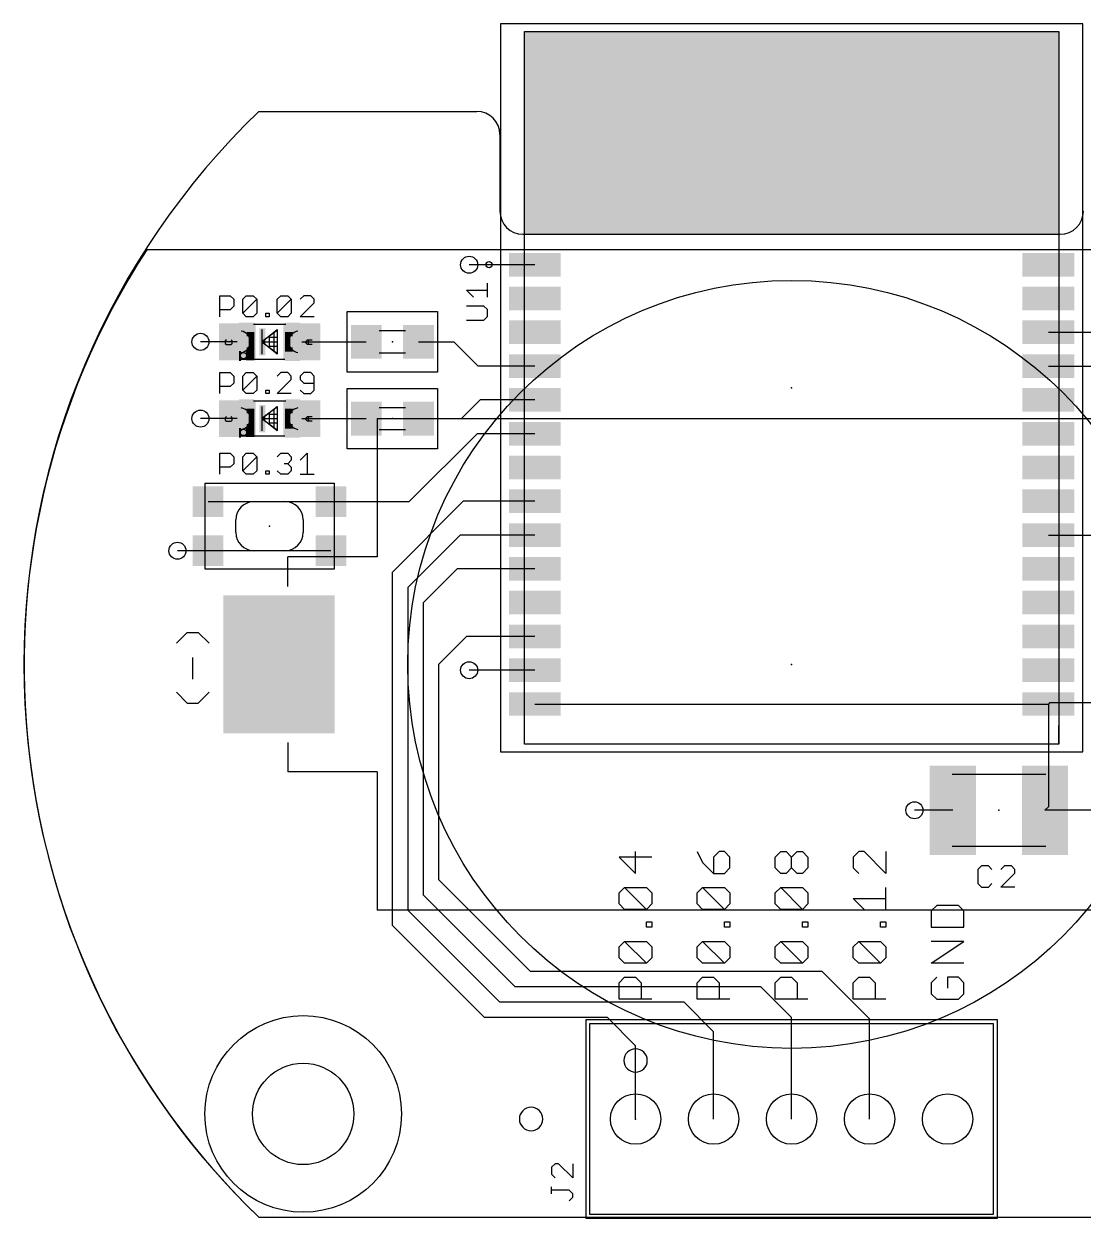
# Model space of a CAD drawing. Extents: x 0 to 69, y 0 to 43.
# Drawn here: x 0 to 34.49, y -0.03 to 38.85 of the extents above; entities that cross this region are included whole.
import ezdxf

# ---------------------------------------------------------------- set-up
doc = ezdxf.new("R2010")
doc.units = 0
for name, color, linetype in [('1', 22, 'CONTINUOUS'), ('121', 2, 'CONTINUOUS'), ('122', 30, 'CONTINUOUS'), ('16', 175, 'CONTINUOUS'), ('17', 82, 'CONTINUOUS'), ('18', 82, 'CONTINUOUS'), ('20', 7, 'CONTINUOUS'), ('21', 253, 'CONTINUOUS'), ('22', 253, 'CONTINUOUS'), ('23', 7, 'CONTINUOUS'), ('24', 7, 'CONTINUOUS'), ('25', 253, 'CONTINUOUS'), ('27', 253, 'CONTINUOUS'), ('39', 22, 'CONTINUOUS'), ('41', 22, 'CONTINUOUS'), ('42', 175, 'CONTINUOUS'), ('43', 82, 'CONTINUOUS'), ('51', 253, 'CONTINUOUS')]:
    doc.layers.add(name, color=color, linetype=linetype)

# ---------------------------------------------------------------- blocks, each defined once
blk = doc.blocks.new('RECT')
blk.add_solid([(-0.5, -0.5), (0.5, -0.5), (-0.5, 0.5), (0.5, 0.5)])
blk = doc.blocks.new('ROUNDP')
blk.add_circle((0, 0), 0.5)
blk = doc.blocks.new('ROUNDV')
blk.add_circle((0, 0), 0.5)

msp = doc.modelspace()

# ---------------------------------------------------------------- linework, layer by layer
at = {"layer": '1'}
for p, q in [((16.64, 31.01), (14.5, 31.01)), ((33.36, 28.81), (43.19, 28.81)), ((6.95, 28.5), (5.75, 28.5)), ((9.05, 28.5), (11.15, 28.5)), ((12.85, 28.5), (14, 28.5)), ((14, 28.5), (14.79, 27.71)), ((16.64, 27.71), (14.79, 27.71)), ((33.36, 27.71), (43.04, 27.71)), ((14.25, 26), (14.86, 26.61)), ((16.64, 26.61), (14.86, 26.61)), ((6.95, 26), (5.75, 26)), ((9.05, 26), (11.15, 26)), ((12.85, 26), (14.25, 26)), ((12.55, 23.3), (14.76, 25.51)), ((16.64, 25.51), (14.76, 25.51)), ((6, 23.3), (10, 23.3)), ((10, 23.3), (12.55, 23.3)), ((14.31, 23.31), (12, 21)), ((16.64, 23.31), (14.31, 23.31)), ((14.21, 22.21), (12.5, 20.5)), ((16.64, 22.21), (14.21, 22.21)), ((33.36, 22.21), (35.54, 22.21)), ((6, 21.7), (5, 21.7)), ((10, 21.7), (6, 21.7)), ((12, 9.5), (12, 21)), ((14.11, 21.11), (13, 20)), ((16.64, 21.11), (14.11, 21.11)), ((12.5, 20.5), (12.5, 10)), ((13, 20), (13, 10.5)), ((14.41, 18.91), (13.5, 18)), ((16.64, 18.91), (14.41, 18.91)), ((13.5, 18), (13.5, 11)), ((16.64, 17.81), (14.5, 17.81)), ((33.4, 16.75), (33.36, 16.71)), ((36, 16.75), (33.4, 16.75)), ((16.64, 16.71), (33.36, 16.71)), ((33.36, 16.71), (33.36, 13.36)), ((30.25, 13.25), (29, 13.25)), ((33.36, 13.36), (33.25, 13.25)), ((37.25, 13.25), (33.25, 13.25)), ((16.5, 8), (13.5, 11)), ((16, 7.5), (13, 10.5)), ((15.5, 7), (12.5, 10)), ((15, 6.5), (12, 9.5)), ((26, 8), (16.5, 8)), ((27.54, 6.46), (26, 8)), ((24, 7.5), (16, 7.5)), ((25, 6.5), (24, 7.5)), ((21.5, 7), (15.5, 7)), ((22.46, 6.04), (21.5, 7)), ((19, 6.5), (15, 6.5)), ((19.92, 5.58), (19, 6.5)), ((25, 3.2), (25, 6.5)), ((27.54, 3.2), (27.54, 6.46)), ((22.46, 3.2), (22.46, 6.04)), ((19.92, 3.2), (19.92, 5.58))]:
    msp.add_line(p, q, dxfattribs=at)
at = {"layer": '121'}
for p, q in [((15.0945, 29.9539), (15.0945, 30.4115)), ((6.3796, 29.3135), (6.3796, 29.9999)), ((6.3796, 29.9999), (6.7228, 29.9999)), ((6.7228, 29.9999), (6.8372, 29.8855)), ((7.128, 29.8855), (7.2424, 29.9999)), ((7.2424, 29.9999), (7.4712, 29.9999)), ((7.4712, 29.9999), (7.5856, 29.8855)), ((8.2506, 29.8855), (8.365, 29.9999)), ((8.365, 29.9999), (8.5938, 29.9999)), ((8.5938, 29.9999), (8.7082, 29.8855)), ((9.1134, 29.9999), (8.999, 29.8855)), ((9.3422, 29.9999), (9.1134, 29.9999)), ((9.4566, 29.8855), (9.3422, 29.9999)), ((14.6369, 29.9539), (14.4081, 30.1827)), ((14.4081, 30.1827), (15.0945, 30.1827)), ((6.8372, 29.6567), (6.7228, 29.5423)), ((6.8372, 29.8855), (6.8372, 29.6567)), ((7.128, 29.4279), (7.128, 29.8855)), ((7.128, 29.4279), (7.5856, 29.8855)), ((7.5856, 29.8855), (7.5856, 29.4279)), ((8.2506, 29.4279), (8.2506, 29.8855)), ((8.2506, 29.4279), (8.7082, 29.8855)), ((8.7082, 29.8855), (8.7082, 29.4279)), ((8.999, 29.3135), (9.4566, 29.7711)), ((9.4566, 29.7711), (9.4566, 29.8855)), ((14.9801, 29.6631), (14.4081, 29.6631)), ((15.0945, 29.5487), (14.9801, 29.6631)), ((15.0945, 29.3199), (15.0945, 29.5487)), ((6.7228, 29.5423), (6.3796, 29.5423)), ((7.2424, 29.3135), (7.128, 29.4279)), ((7.4712, 29.3135), (7.2424, 29.3135)), ((7.5856, 29.4279), (7.4712, 29.3135)), ((7.8764, 29.3135), (7.8764, 29.4279)), ((7.8764, 29.4279), (7.9908, 29.4279)), ((7.9908, 29.3135), (7.8764, 29.3135)), ((7.9908, 29.4279), (7.9908, 29.3135)), ((8.365, 29.3135), (8.2506, 29.4279)), ((8.5938, 29.3135), (8.365, 29.3135)), ((8.7082, 29.4279), (8.5938, 29.3135)), ((9.4566, 29.3135), (8.999, 29.3135)), ((14.4081, 29.2055), (14.9801, 29.2055)), ((14.9801, 29.2055), (15.0945, 29.3199)), ((7.75, 28.5), (8.25, 28.9)), ((7.75, 28.9), (7.75, 28.5)), ((8.25, 28.9), (8.25, 28.65)), ((8.25, 28.1), (7.75, 28.5)), ((7.75, 28.5), (7.75, 28.1)), ((7.75, 28.5), (8.25, 28.5)), ((8, 28.65), (8.25, 28.65)), ((8.25, 28.65), (8.25, 28.5)), ((8.25, 28.5), (8.25, 28.35)), ((8.25, 28.35), (8, 28.35)), ((8.25, 28.35), (8.25, 28.1)), ((6.3796, 26.8135), (6.3796, 27.4999)), ((6.3796, 27.4999), (6.7227, 27.4999)), ((6.7227, 27.4999), (6.8371, 27.3855)), ((6.8371, 27.3855), (6.8371, 27.1567)), ((7.128, 27.3855), (7.2424, 27.4999)), ((7.128, 26.9279), (7.128, 27.3855)), ((7.128, 26.9279), (7.5856, 27.3855)), ((7.2424, 27.4999), (7.4712, 27.4999)), ((7.4712, 27.4999), (7.5856, 27.3855)), ((7.5856, 27.3855), (7.5856, 26.9279)), ((8.365, 27.4999), (8.2506, 27.3855)), ((8.2506, 26.8135), (8.7082, 27.2711)), ((8.5938, 27.4999), (8.365, 27.4999)), ((8.7082, 27.3855), (8.5938, 27.4999)), ((8.7082, 27.2711), (8.7082, 27.3855)), ((9.1134, 27.4999), (8.999, 27.3855)), ((8.999, 27.3855), (8.999, 27.2711)), ((8.999, 27.2711), (9.1134, 27.1567)), ((9.3422, 27.4999), (9.1134, 27.4999)), ((9.4566, 27.3855), (9.3422, 27.4999)), ((9.4566, 26.9279), (9.4566, 27.3855)), ((6.7227, 27.0423), (6.3796, 27.0423)), ((6.8371, 27.1567), (6.7227, 27.0423)), ((7.2424, 26.8135), (7.128, 26.9279)), ((7.5856, 26.9279), (7.4712, 26.8135)), ((7.8764, 26.8135), (7.8764, 26.9279)), ((7.8764, 26.9279), (7.9908, 26.9279)), ((7.9908, 26.9279), (7.9908, 26.8135)), ((8.999, 26.9279), (9.1134, 26.8135)), ((9.1134, 27.1567), (9.4566, 27.1567)), ((9.3422, 26.8135), (9.4566, 26.9279)), ((7.4712, 26.8135), (7.2424, 26.8135)), ((7.9908, 26.8135), (7.8764, 26.8135)), ((8.7082, 26.8135), (8.2506, 26.8135)), ((9.1134, 26.8135), (9.3422, 26.8135)), ((7.75, 26.4), (7.75, 26)), ((7.75, 26), (8.25, 26.4)), ((8, 26.15), (8.25, 26.15)), ((8.25, 26.4), (8.25, 26.15)), ((8.25, 26.15), (8.25, 26)), ((7.75, 26), (7.75, 25.6)), ((8.25, 25.6), (7.75, 26)), ((7.75, 26), (8.25, 26)), ((8.25, 25.85), (8, 25.85)), ((8.25, 26), (8.25, 25.85)), ((8.25, 25.85), (8.25, 25.6)), ((6.3796, 24.1885), (6.3796, 24.8749)), ((6.3796, 24.8749), (6.7227, 24.8749)), ((6.7227, 24.8749), (6.8371, 24.7605)), ((6.8371, 24.5317), (6.7227, 24.4173)), ((6.8371, 24.7605), (6.8371, 24.5317)), ((7.128, 24.7605), (7.2424, 24.8749)), ((7.128, 24.3029), (7.128, 24.7605)), ((7.128, 24.3029), (7.5856, 24.7605)), ((7.2424, 24.8749), (7.4712, 24.8749)), ((7.4712, 24.8749), (7.5856, 24.7605)), ((7.5856, 24.7605), (7.5856, 24.3029)), ((8.2506, 24.7605), (8.365, 24.8749)), ((8.365, 24.8749), (8.5938, 24.8749)), ((8.5938, 24.5317), (8.4794, 24.5317)), ((8.5938, 24.8749), (8.7082, 24.7605)), ((8.7082, 24.6461), (8.5938, 24.5317)), ((8.5938, 24.5317), (8.7082, 24.4173)), ((8.7082, 24.7605), (8.7082, 24.6461)), ((8.999, 24.6461), (9.2278, 24.8749)), ((9.2278, 24.8749), (9.2278, 24.1885)), ((6.7227, 24.4173), (6.3796, 24.4173)), ((7.2424, 24.1885), (7.128, 24.3029)), ((7.4712, 24.1885), (7.2424, 24.1885)), ((7.5856, 24.3029), (7.4712, 24.1885)), ((7.8764, 24.1885), (7.8764, 24.3029)), ((7.8764, 24.3029), (7.9908, 24.3029)), ((7.9908, 24.1885), (7.8764, 24.1885)), ((7.9908, 24.3029), (7.9908, 24.1885)), ((8.365, 24.1885), (8.2506, 24.3029)), ((8.5938, 24.1885), (8.365, 24.1885)), ((8.7082, 24.3029), (8.5938, 24.1885)), ((8.7082, 24.4173), (8.7082, 24.3029)), ((8.999, 24.1885), (9.4566, 24.1885)), ((5.9, 23.9), (10.1, 23.9)), ((7.5, 23.3), (8.5, 23.3)), ((6.9, 22.3), (6.9, 22.7)), ((9.1, 22.7), (9.1, 22.3)), ((8.5, 21.7), (7.5, 21.7)), ((10.1, 21.1), (5.9, 21.1)), ((16.3, 15.4), (16.3, 16.005)), ((33.7, 15.4), (33.7, 16.005)), ((33.7, 15.4), (16.3, 15.4)), ((20.4534, 11.7283), (19.3857, 11.7283)), ((19.3857, 11.7283), (19.9195, 11.1945)), ((19.9195, 11.1945), (19.9195, 11.9063)), ((21.9257, 11.9063), (22.1036, 11.5504)), ((22.6375, 11.9063), (22.4595, 11.7283)), ((22.4595, 11.7283), (22.4595, 11.1945)), ((22.8155, 11.9063), (22.6375, 11.9063)), ((22.9934, 11.7283), (22.8155, 11.9063)), ((22.9934, 11.3724), (22.9934, 11.7283)), ((24.4657, 11.7283), (24.6436, 11.9063)), ((24.4657, 11.3724), (24.4657, 11.7283)), ((24.6436, 11.9063), (24.8216, 11.9063)), ((24.8216, 11.9063), (24.9995, 11.7283)), ((24.9995, 11.7283), (25.1775, 11.9063)), ((24.9995, 11.3724), (24.9995, 11.7283)), ((25.1775, 11.9063), (25.3555, 11.9063)), ((25.3555, 11.9063), (25.5334, 11.7283)), ((25.5334, 11.7283), (25.5334, 11.3724)), ((27.1836, 11.9063), (27.0057, 11.7283)), ((27.0057, 11.7283), (27.0057, 11.3724)), ((27.3616, 11.9063), (27.1836, 11.9063)), ((28.0734, 11.1945), (27.3616, 11.9063)), ((28.0734, 11.9063), (28.0734, 11.1945)), ((22.1036, 11.5504), (22.4595, 11.1945)), ((22.8155, 11.1945), (22.9934, 11.3724)), ((24.6436, 11.1945), (24.4657, 11.3724)), ((24.9995, 11.3724), (24.8216, 11.1945)), ((25.1775, 11.1945), (24.9995, 11.3724)), ((25.5334, 11.3724), (25.3555, 11.1945)), ((27.0057, 11.3724), (27.1836, 11.1945)), ((31.1795, 11.4371), (31.0651, 11.3227)), ((31.0651, 11.3227), (31.0651, 10.8651)), ((31.4083, 11.4371), (31.1795, 11.4371)), ((31.5227, 11.3227), (31.4083, 11.4371)), ((31.9279, 11.4371), (31.8135, 11.3227)), ((32.1567, 11.4371), (31.9279, 11.4371)), ((32.2711, 11.3227), (32.1567, 11.4371)), ((32.2711, 11.2083), (32.2711, 11.3227)), ((22.4595, 11.1945), (22.8155, 11.1945)), ((24.8216, 11.1945), (24.6436, 11.1945)), ((25.3555, 11.1945), (25.1775, 11.1945)), ((31.8135, 10.7507), (32.2711, 11.2083)), ((19.3857, 10.5589), (19.5636, 10.7369)), ((19.3857, 10.203), (19.3857, 10.5589)), ((19.5636, 10.7369), (20.2754, 10.7369)), ((20.2754, 10.0251), (19.5636, 10.7369)), ((20.2754, 10.7369), (20.4534, 10.5589)), ((20.4534, 10.5589), (20.4534, 10.203)), ((21.9257, 10.5589), (22.1036, 10.7369)), ((21.9257, 10.203), (21.9257, 10.5589)), ((22.1036, 10.7369), (22.8155, 10.7369)), ((22.8155, 10.0251), (22.1036, 10.7369)), ((22.8155, 10.7369), (22.9934, 10.5589)), ((22.9934, 10.5589), (22.9934, 10.203)), ((24.4657, 10.5589), (24.6436, 10.7369)), ((24.4657, 10.203), (24.4657, 10.5589)), ((24.6436, 10.7369), (25.3555, 10.7369)), ((25.3555, 10.0251), (24.6436, 10.7369)), ((25.3555, 10.7369), (25.5334, 10.5589)), ((25.5334, 10.5589), (25.5334, 10.203)), ((28.0734, 10.0251), (28.0734, 10.7369)), ((31.0651, 10.8651), (31.1795, 10.7507)), ((31.1795, 10.7507), (31.4083, 10.7507)), ((31.4083, 10.7507), (31.5227, 10.8651)), ((32.2711, 10.7507), (31.8135, 10.7507)), ((19.5636, 10.0251), (19.3857, 10.203)), ((20.4534, 10.203), (20.2754, 10.0251)), ((22.1036, 10.0251), (21.9257, 10.203)), ((22.9934, 10.203), (22.8155, 10.0251)), ((24.6436, 10.0251), (24.4657, 10.203)), ((25.5334, 10.203), (25.3555, 10.0251)), ((27.3616, 10.0251), (27.0057, 10.381)), ((27.0057, 10.381), (28.0734, 10.381)), ((29.7236, 10.1522), (29.5457, 9.9742)), ((30.4355, 10.1522), (29.7236, 10.1522)), ((30.6134, 9.9742), (30.4355, 10.1522)), ((20.2754, 10.0251), (19.5636, 10.0251)), ((22.8155, 10.0251), (22.1036, 10.0251)), ((25.3555, 10.0251), (24.6436, 10.0251)), ((29.5457, 9.9742), (29.5457, 9.4404)), ((30.6134, 9.4404), (30.6134, 9.9742)), ((20.2754, 9.4404), (20.2754, 9.6183)), ((20.2754, 9.6183), (20.4534, 9.6183)), ((20.4534, 9.4404), (20.2754, 9.4404)), ((20.4534, 9.6183), (20.4534, 9.4404)), ((22.8155, 9.4404), (22.8155, 9.6183)), ((22.8155, 9.6183), (22.9934, 9.6183)), ((22.9934, 9.4404), (22.8155, 9.4404)), ((22.9934, 9.6183), (22.9934, 9.4404)), ((25.3555, 9.4404), (25.3555, 9.6183)), ((25.3555, 9.6183), (25.5334, 9.6183)), ((25.5334, 9.4404), (25.3555, 9.4404)), ((25.5334, 9.6183), (25.5334, 9.4404)), ((27.8955, 9.4404), (27.8955, 9.6183)), ((27.8955, 9.6183), (28.0734, 9.6183)), ((28.0734, 9.4404), (27.8955, 9.4404)), ((28.0734, 9.6183), (28.0734, 9.4404)), ((29.5457, 9.4404), (30.6134, 9.4404)), ((19.3857, 8.8049), (19.5636, 8.9828)), ((19.5636, 8.9828), (20.2754, 8.9828)), ((20.2754, 8.271), (19.5636, 8.9828)), ((20.2754, 8.9828), (20.4534, 8.8049)), ((21.9257, 8.8049), (22.1036, 8.9828)), ((22.1036, 8.9828), (22.8155, 8.9828)), ((22.8155, 8.271), (22.1036, 8.9828)), ((22.8155, 8.9828), (22.9934, 8.8049)), ((24.4657, 8.8049), (24.6436, 8.9828)), ((24.6436, 8.9828), (25.3555, 8.9828)), ((25.3555, 8.271), (24.6436, 8.9828)), ((25.3555, 8.9828), (25.5334, 8.8049)), ((27.0057, 8.8049), (27.1836, 8.9828)), ((27.1836, 8.9828), (27.8955, 8.9828)), ((27.8955, 8.271), (27.1836, 8.9828)), ((27.8955, 8.9828), (28.0734, 8.8049)), ((29.5457, 8.271), (30.6134, 8.9828)), ((30.6134, 8.9828), (29.5457, 8.9828)), ((19.3857, 8.4489), (19.3857, 8.8049)), ((20.4534, 8.8049), (20.4534, 8.4489)), ((21.9257, 8.4489), (21.9257, 8.8049)), ((22.9934, 8.8049), (22.9934, 8.4489)), ((24.4657, 8.4489), (24.4657, 8.8049)), ((25.5334, 8.8049), (25.5334, 8.4489)), ((27.0057, 8.4489), (27.0057, 8.8049)), ((28.0734, 8.8049), (28.0734, 8.4489)), ((19.5636, 8.271), (19.3857, 8.4489)), ((20.2754, 8.271), (19.5636, 8.271)), ((20.4534, 8.4489), (20.2754, 8.271)), ((22.1036, 8.271), (21.9257, 8.4489)), ((22.8155, 8.271), (22.1036, 8.271)), ((22.9934, 8.4489), (22.8155, 8.271)), ((24.6436, 8.271), (24.4657, 8.4489)), ((25.3555, 8.271), (24.6436, 8.271)), ((25.5334, 8.4489), (25.3555, 8.271)), ((27.1836, 8.271), (27.0057, 8.4489)), ((27.8955, 8.271), (27.1836, 8.271)), ((28.0734, 8.4489), (27.8955, 8.271)), ((30.6134, 8.271), (29.5457, 8.271)), ((19.3857, 7.6355), (19.5636, 7.8134)), ((19.5636, 7.8134), (19.9195, 7.8134)), ((19.9195, 7.8134), (20.0975, 7.6355)), ((21.9257, 7.6355), (22.1036, 7.8134)), ((22.1036, 7.8134), (22.4595, 7.8134)), ((22.4595, 7.8134), (22.6375, 7.6355)), ((24.4657, 7.6355), (24.6436, 7.8134)), ((24.6436, 7.8134), (24.9995, 7.8134)), ((24.9995, 7.8134), (25.1775, 7.6355)), ((27.0057, 7.6355), (27.1836, 7.8134)), ((27.1836, 7.8134), (27.5395, 7.8134)), ((27.5395, 7.8134), (27.7175, 7.6355)), ((29.7236, 7.8134), (29.5457, 7.6355)), ((30.4355, 7.8134), (30.0795, 7.8134)), ((30.0795, 7.8134), (30.0795, 7.4575)), ((30.6134, 7.6355), (30.4355, 7.8134)), ((19.3857, 7.1016), (19.3857, 7.6355)), ((20.0975, 7.6355), (20.0975, 7.1016)), ((21.9257, 7.1016), (21.9257, 7.6355)), ((22.6375, 7.6355), (22.6375, 7.1016)), ((24.4657, 7.1016), (24.4657, 7.6355)), ((25.1775, 7.6355), (25.1775, 7.1016)), ((27.0057, 7.1016), (27.0057, 7.6355)), ((27.7175, 7.6355), (27.7175, 7.1016)), ((29.5457, 7.6355), (29.5457, 7.2795)), ((30.6134, 7.2795), (30.6134, 7.6355)), ((20.4534, 7.1016), (19.3857, 7.1016)), ((22.9934, 7.1016), (21.9257, 7.1016)), ((25.5334, 7.1016), (24.4657, 7.1016)), ((28.0734, 7.1016), (27.0057, 7.1016)), ((29.5457, 7.2795), (29.7236, 7.1016)), ((29.7236, 7.1016), (30.4355, 7.1016)), ((30.4355, 7.1016), (30.6134, 7.2795)), ((31.7056, 6.4258), (18.2944, 6.4258)), ((18.2944, 6.4258), (18.2944, -0.0258)), ((31.7056, -0.0258), (31.7056, 6.4258)), ((17.2995, 1.7429), (17.1851, 1.6285)), ((17.1851, 1.6285), (17.1851, 1.3997)), ((17.4139, 1.7429), (17.2995, 1.7429)), ((17.8715, 1.2853), (17.4139, 1.7429)), ((17.8715, 1.7429), (17.8715, 1.2853)), ((17.1851, 1.3997), (17.2995, 1.2853)), ((17.1851, 0.7657), (17.1851, 0.9945)), ((17.7571, 0.8801), (17.1851, 0.8801)), ((17.8715, 0.7657), (17.7571, 0.8801)), ((17.7571, 0.5369), (17.8715, 0.6513)), ((17.8715, 0.6513), (17.8715, 0.7657)), ((18.2944, -0.0258), (31.7056, -0.0258))]:
    msp.add_line(p, q, dxfattribs=at)
msp.add_circle((15.146, 31.01), 0.1, dxfattribs=at)
for centre, start, end in [((7.5, 22.7), 90, 179.9997), ((8.5, 22.7), 360, 89.9997), ((7.5, 22.3), 180, 270), ((8.5, 22.3), 270, 0)]:
    msp.add_arc(centre, 0.6, start, end, dxfattribs=at)
at = {"layer": '122'}
for p, q in [((11.5, 26), (38.5, 26)), ((11.5, 26), (11.5, 21.5)), ((8.6, 20.54), (8.6, 21.5)), ((11.5, 21.5), (8.6, 21.5)), ((4.9666, 18.6863), (5.3225, 19.0422)), ((5.3225, 19.0422), (5.6784, 19.0422)), ((5.6784, 19.0422), (6.0343, 18.6863)), ((5.5005, 17.5169), (5.5005, 18.2287)), ((4.9666, 17.0932), (5.3225, 16.7373)), ((5.3225, 16.7373), (5.6784, 16.7373)), ((5.6784, 16.7373), (6.0343, 17.0932)), ((8.6, 15.46), (8.6, 14.5)), ((11.5, 14.5), (8.6, 14.5)), ((11.5, 14.5), (11.5, 10)), ((38.5, 10), (11.5, 10))]:
    msp.add_line(p, q, dxfattribs=at)
msp.add_circle((25, 18), 12.5, dxfattribs=at)
at = {"layer": '16'}
for p, q in [((46, 31.5), (4, 31.5)), ((7.6507, 0), (42.3494, 0))]:
    msp.add_line(p, q, dxfattribs=at)
msp.add_arc((24.9316, 17.9643), 24.9268, 147.1107, 226.1107, dxfattribs=at)
at = {"layer": '20'}
for p, q in [((7.6507, 36), (14.75, 36)), ((15.5, 35.25), (15.5, 32.75)), ((16.25, 32), (33.75, 32)), ((7.6507, 0), (42.3494, 0))]:
    msp.add_line(p, q, dxfattribs=at)
msp.add_circle((9.095, 3.365), 1.65, dxfattribs=at)
for centre, radius, start, end in [((25, 18), 25, 133.9455, 226.0545), ((14.75, 35.25), 0.75, 0, 90), ((16.25, 32.75), 0.75, 180, 270), ((33.75, 32.75), 0.75, 270, 0)]:
    msp.add_arc(centre, radius, start, end, dxfattribs=at)
at = {"layer": '21'}
for p, q in [((16.3, 31.715), (16.3, 38.6)), ((16.3, 38.6), (33.7, 38.6)), ((33.7, 38.6), (33.7, 31.715)), ((8.254, 28.881), (7.746, 28.5)), ((8.1524, 28.1952), (8.1524, 28.8048)), ((8.254, 28.119), (8.254, 28.881)), ((7.746, 28.5), (8.254, 28.119)), ((7.8476, 28.4238), (7.8476, 28.5762)), ((8, 28.3095), (8, 28.6905)), ((8.254, 26.381), (7.746, 26)), ((7.8476, 25.9238), (7.8476, 26.0762)), ((8, 25.8095), (8, 26.1905)), ((8.1524, 25.6952), (8.1524, 26.3048)), ((8.254, 25.619), (8.254, 26.381)), ((7.746, 26), (8.254, 25.619)), ((5.9, 23.9), (10.1, 23.9)), ((5.9, 21.1), (5.9, 23.9)), ((10.1, 23.9), (10.1, 21.1)), ((7.5, 23.3), (8.5, 23.3)), ((6.9, 22.3), (6.9, 22.7)), ((9.1, 22.7), (9.1, 22.3)), ((8.5, 21.7), (7.5, 21.7)), ((10.1, 21.1), (5.9, 21.1)), ((16.3, 15.4), (16.3, 16.005)), ((33.7, 15.4), (33.7, 16.005)), ((33.7, 15.4), (16.3, 15.4)), ((31.7056, 6.4258), (18.2944, 6.4258)), ((18.2944, 6.4258), (18.2944, -0.0258)), ((31.7056, -0.0258), (31.7056, 6.4258)), ((18.2944, -0.0258), (31.7056, -0.0258))]:
    msp.add_line(p, q, dxfattribs=at)
msp.add_circle((15.146, 31.01), 0.1, dxfattribs=at)
for centre, radius, start, end in [((7.5, 22.7), 0.6, 90, 180), ((8.5, 22.7), 0.6, 0, 90), ((7.5, 22.3), 0.6, 180, 270), ((8.5, 22.3), 0.6, 270, 0), ((16.5164, 3.2), 0.381, 0, 180), ((16.5164, 3.2), 0.381, 180, 0)]:
    msp.add_arc(centre, radius, start, end, dxfattribs=at)
at = {"layer": '22'}
for p, q in [((11.5, 26), (38.5, 26)), ((11.5, 26), (11.5, 21.5)), ((8.6, 20.54), (8.6, 21.5)), ((11.5, 21.5), (8.6, 21.5)), ((8.6, 15.46), (8.6, 14.5)), ((11.5, 14.5), (8.6, 14.5)), ((11.5, 14.5), (11.5, 10)), ((38.5, 10), (11.5, 10))]:
    msp.add_line(p, q, dxfattribs=at)
msp.add_circle((25, 18), 12.5, dxfattribs=at)
for start, end in [(0, 180), (180, 0)]:
    msp.add_arc((16.5164, 3.2), 0.381, start, end, dxfattribs=at)
at = {"layer": '23'}
for p in [(8, 28.5), (12, 28.5), (25, 27), (8, 26), (12, 26), (8, 22.5), (31.75, 13.25), (19.92, 3.2)]:
    msp.add_point(p, dxfattribs=at)
at = {"layer": '24'}
msp.add_point((25, 18), dxfattribs=at)
at = {"layer": '25'}
for p, q in [((15.0945, 29.9539), (15.0945, 30.4115)), ((6.3796, 29.3135), (6.3796, 29.9999)), ((6.3796, 29.9999), (6.7228, 29.9999)), ((6.7228, 29.9999), (6.8372, 29.8855)), ((7.128, 29.8855), (7.2424, 29.9999)), ((7.2424, 29.9999), (7.4712, 29.9999)), ((7.4712, 29.9999), (7.5856, 29.8855)), ((8.2506, 29.8855), (8.365, 29.9999)), ((8.365, 29.9999), (8.5938, 29.9999)), ((8.5938, 29.9999), (8.7082, 29.8855)), ((9.1134, 29.9999), (8.999, 29.8855)), ((9.3422, 29.9999), (9.1134, 29.9999)), ((9.4566, 29.8855), (9.3422, 29.9999)), ((14.6369, 29.9539), (14.4081, 30.1827)), ((14.4081, 30.1827), (15.0945, 30.1827)), ((6.8372, 29.6567), (6.7228, 29.5423)), ((6.8372, 29.8855), (6.8372, 29.6567)), ((7.128, 29.4279), (7.128, 29.8855)), ((7.128, 29.4279), (7.5856, 29.8855)), ((7.5856, 29.8855), (7.5856, 29.4279)), ((8.2506, 29.4279), (8.2506, 29.8855)), ((8.2506, 29.4279), (8.7082, 29.8855)), ((8.7082, 29.8855), (8.7082, 29.4279)), ((8.999, 29.3135), (9.4566, 29.7711)), ((9.4566, 29.7711), (9.4566, 29.8855)), ((14.9801, 29.6631), (14.4081, 29.6631)), ((15.0945, 29.5487), (14.9801, 29.6631)), ((15.0945, 29.3199), (15.0945, 29.5487)), ((6.7228, 29.5423), (6.3796, 29.5423)), ((7.2424, 29.3135), (7.128, 29.4279)), ((7.4712, 29.3135), (7.2424, 29.3135)), ((7.5856, 29.4279), (7.4712, 29.3135)), ((7.8764, 29.3135), (7.8764, 29.4279)), ((7.8764, 29.4279), (7.9908, 29.4279)), ((7.9908, 29.3135), (7.8764, 29.3135)), ((7.9908, 29.4279), (7.9908, 29.3135)), ((8.365, 29.3135), (8.2506, 29.4279)), ((8.5938, 29.3135), (8.365, 29.3135)), ((8.7082, 29.4279), (8.5938, 29.3135)), ((9.4566, 29.3135), (8.999, 29.3135)), ((14.4081, 29.2055), (14.9801, 29.2055)), ((14.9801, 29.2055), (15.0945, 29.3199)), ((6.3796, 26.8135), (6.3796, 27.4999)), ((6.3796, 27.4999), (6.7228, 27.4999)), ((6.7228, 27.4999), (6.8372, 27.3855)), ((6.8372, 27.3855), (6.8372, 27.1567)), ((7.128, 27.3855), (7.2424, 27.4999)), ((7.128, 26.9279), (7.128, 27.3855)), ((7.128, 26.9279), (7.5856, 27.3855)), ((7.2424, 27.4999), (7.4712, 27.4999)), ((7.4712, 27.4999), (7.5856, 27.3855)), ((7.5856, 27.3855), (7.5856, 26.9279)), ((8.365, 27.4999), (8.2506, 27.3855)), ((8.2506, 26.8135), (8.7082, 27.2711)), ((8.5938, 27.4999), (8.365, 27.4999)), ((8.7082, 27.3855), (8.5938, 27.4999)), ((8.7082, 27.2711), (8.7082, 27.3855)), ((9.1134, 27.4999), (8.999, 27.3855)), ((8.999, 27.3855), (8.999, 27.2711)), ((8.999, 27.2711), (9.1134, 27.1567)), ((9.3422, 27.4999), (9.1134, 27.4999)), ((9.4566, 27.3855), (9.3422, 27.4999)), ((9.4566, 26.9279), (9.4566, 27.3855)), ((6.7228, 27.0423), (6.3796, 27.0423)), ((6.8372, 27.1567), (6.7228, 27.0423)), ((7.2424, 26.8135), (7.128, 26.9279)), ((7.5856, 26.9279), (7.4712, 26.8135)), ((7.8764, 26.8135), (7.8764, 26.9279)), ((7.8764, 26.9279), (7.9908, 26.9279)), ((7.9908, 26.9279), (7.9908, 26.8135)), ((8.999, 26.9279), (9.1134, 26.8135)), ((9.1134, 27.1567), (9.4566, 27.1567)), ((9.3422, 26.8135), (9.4566, 26.9279)), ((7.4712, 26.8135), (7.2424, 26.8135)), ((7.9908, 26.8135), (7.8764, 26.8135)), ((8.7082, 26.8135), (8.2506, 26.8135)), ((9.1134, 26.8135), (9.3422, 26.8135)), ((20.4534, 11.7283), (19.3857, 11.7283)), ((19.3857, 11.7283), (19.9195, 11.1945)), ((19.9195, 11.1945), (19.9195, 11.9063)), ((21.9257, 11.9063), (22.1036, 11.5504)), ((22.6375, 11.9063), (22.4595, 11.7283)), ((22.4595, 11.7283), (22.4595, 11.1945)), ((22.8155, 11.9063), (22.6375, 11.9063)), ((22.9934, 11.7283), (22.8155, 11.9063)), ((22.9934, 11.3724), (22.9934, 11.7283)), ((24.4657, 11.7283), (24.6436, 11.9063)), ((24.4657, 11.3724), (24.4657, 11.7283)), ((24.6436, 11.9063), (24.8216, 11.9063)), ((24.8216, 11.9063), (24.9995, 11.7283)), ((24.9995, 11.7283), (25.1775, 11.9063)), ((24.9995, 11.3724), (24.9995, 11.7283)), ((25.1775, 11.9063), (25.3555, 11.9063)), ((25.3555, 11.9063), (25.5334, 11.7283)), ((25.5334, 11.7283), (25.5334, 11.3724)), ((27.1836, 11.9063), (27.0057, 11.7283)), ((27.0057, 11.7283), (27.0057, 11.3724)), ((27.3616, 11.9063), (27.1836, 11.9063)), ((28.0734, 11.1945), (27.3616, 11.9063)), ((28.0734, 11.9063), (28.0734, 11.1945)), ((22.1036, 11.5504), (22.4595, 11.1945)), ((22.8155, 11.1945), (22.9934, 11.3724)), ((24.6436, 11.1945), (24.4657, 11.3724)), ((24.9995, 11.3724), (24.8216, 11.1945)), ((25.1775, 11.1945), (24.9995, 11.3724)), ((25.5334, 11.3724), (25.3555, 11.1945)), ((27.0057, 11.3724), (27.1836, 11.1945)), ((31.1795, 11.4371), (31.0651, 11.3227)), ((31.0651, 11.3227), (31.0651, 10.8651)), ((31.4083, 11.4371), (31.1795, 11.4371)), ((31.5227, 11.3227), (31.4083, 11.4371)), ((31.9279, 11.4371), (31.8135, 11.3227)), ((32.1567, 11.4371), (31.9279, 11.4371)), ((32.2711, 11.3227), (32.1567, 11.4371)), ((32.2711, 11.2083), (32.2711, 11.3227)), ((22.4595, 11.1945), (22.8155, 11.1945)), ((24.8216, 11.1945), (24.6436, 11.1945)), ((25.3555, 11.1945), (25.1775, 11.1945)), ((31.8135, 10.7507), (32.2711, 11.2083)), ((19.3857, 10.5589), (19.5636, 10.7369)), ((19.3857, 10.203), (19.3857, 10.5589)), ((19.5636, 10.7369), (20.2754, 10.7369)), ((20.2754, 10.0251), (19.5636, 10.7369)), ((20.2754, 10.7369), (20.4534, 10.5589)), ((20.4534, 10.5589), (20.4534, 10.203)), ((21.9257, 10.5589), (22.1036, 10.7369)), ((21.9257, 10.203), (21.9257, 10.5589)), ((22.1036, 10.7369), (22.8155, 10.7369)), ((22.8155, 10.0251), (22.1036, 10.7369)), ((22.8155, 10.7369), (22.9934, 10.5589)), ((22.9934, 10.5589), (22.9934, 10.203)), ((24.4657, 10.5589), (24.6436, 10.7369)), ((24.4657, 10.203), (24.4657, 10.5589)), ((24.6436, 10.7369), (25.3555, 10.7369)), ((25.3555, 10.0251), (24.6436, 10.7369)), ((25.3555, 10.7369), (25.5334, 10.5589)), ((25.5334, 10.5589), (25.5334, 10.203)), ((28.0734, 10.0251), (28.0734, 10.7369)), ((31.0651, 10.8651), (31.1795, 10.7507)), ((31.1795, 10.7507), (31.4083, 10.7507)), ((31.4083, 10.7507), (31.5227, 10.8651)), ((32.2711, 10.7507), (31.8135, 10.7507)), ((19.5636, 10.0251), (19.3857, 10.203)), ((20.4534, 10.203), (20.2754, 10.0251)), ((22.1036, 10.0251), (21.9257, 10.203)), ((22.9934, 10.203), (22.8155, 10.0251)), ((24.6436, 10.0251), (24.4657, 10.203)), ((25.5334, 10.203), (25.3555, 10.0251)), ((27.3616, 10.0251), (27.0057, 10.381)), ((27.0057, 10.381), (28.0734, 10.381)), ((29.7236, 10.1522), (29.5457, 9.9742)), ((30.4355, 10.1522), (29.7236, 10.1522)), ((30.6134, 9.9742), (30.4355, 10.1522)), ((20.2754, 10.0251), (19.5636, 10.0251)), ((22.8155, 10.0251), (22.1036, 10.0251)), ((25.3555, 10.0251), (24.6436, 10.0251)), ((29.5457, 9.9742), (29.5457, 9.4404)), ((30.6134, 9.4404), (30.6134, 9.9742)), ((20.2754, 9.4404), (20.2754, 9.6183)), ((20.2754, 9.6183), (20.4534, 9.6183)), ((20.4534, 9.4404), (20.2754, 9.4404)), ((20.4534, 9.6183), (20.4534, 9.4404)), ((22.8155, 9.4404), (22.8155, 9.6183)), ((22.8155, 9.6183), (22.9934, 9.6183)), ((22.9934, 9.4404), (22.8155, 9.4404)), ((22.9934, 9.6183), (22.9934, 9.4404)), ((25.3555, 9.4404), (25.3555, 9.6183)), ((25.3555, 9.6183), (25.5334, 9.6183)), ((25.5334, 9.4404), (25.3555, 9.4404)), ((25.5334, 9.6183), (25.5334, 9.4404)), ((27.8955, 9.4404), (27.8955, 9.6183)), ((27.8955, 9.6183), (28.0734, 9.6183)), ((28.0734, 9.4404), (27.8955, 9.4404)), ((28.0734, 9.6183), (28.0734, 9.4404)), ((29.5457, 9.4404), (30.6134, 9.4404)), ((19.3857, 8.8049), (19.5636, 8.9828)), ((19.5636, 8.9828), (20.2754, 8.9828)), ((20.2754, 8.271), (19.5636, 8.9828)), ((20.2754, 8.9828), (20.4534, 8.8049)), ((21.9257, 8.8049), (22.1036, 8.9828)), ((22.1036, 8.9828), (22.8155, 8.9828)), ((22.8155, 8.271), (22.1036, 8.9828)), ((22.8155, 8.9828), (22.9934, 8.8049)), ((24.4657, 8.8049), (24.6436, 8.9828)), ((24.6436, 8.9828), (25.3555, 8.9828)), ((25.3555, 8.271), (24.6436, 8.9828)), ((25.3555, 8.9828), (25.5334, 8.8049)), ((27.0057, 8.8049), (27.1836, 8.9828)), ((27.1836, 8.9828), (27.8955, 8.9828)), ((27.8955, 8.271), (27.1836, 8.9828)), ((27.8955, 8.9828), (28.0734, 8.8049)), ((29.5457, 8.271), (30.6134, 8.9828)), ((30.6134, 8.9828), (29.5457, 8.9828)), ((19.3857, 8.4489), (19.3857, 8.8049)), ((20.4534, 8.8049), (20.4534, 8.4489)), ((21.9257, 8.4489), (21.9257, 8.8049)), ((22.9934, 8.8049), (22.9934, 8.4489)), ((24.4657, 8.4489), (24.4657, 8.8049)), ((25.5334, 8.8049), (25.5334, 8.4489)), ((27.0057, 8.4489), (27.0057, 8.8049)), ((28.0734, 8.8049), (28.0734, 8.4489)), ((19.5636, 8.271), (19.3857, 8.4489)), ((20.2754, 8.271), (19.5636, 8.271)), ((20.4534, 8.4489), (20.2754, 8.271)), ((22.1036, 8.271), (21.9257, 8.4489)), ((22.8155, 8.271), (22.1036, 8.271)), ((22.9934, 8.4489), (22.8155, 8.271)), ((24.6436, 8.271), (24.4657, 8.4489)), ((25.3555, 8.271), (24.6436, 8.271)), ((25.5334, 8.4489), (25.3555, 8.271)), ((27.1836, 8.271), (27.0057, 8.4489)), ((27.8955, 8.271), (27.1836, 8.271)), ((28.0734, 8.4489), (27.8955, 8.271)), ((30.6134, 8.271), (29.5457, 8.271)), ((19.3857, 7.6355), (19.5636, 7.8134)), ((19.5636, 7.8134), (19.9195, 7.8134)), ((19.9195, 7.8134), (20.0975, 7.6355)), ((21.9257, 7.6355), (22.1036, 7.8134)), ((22.1036, 7.8134), (22.4595, 7.8134)), ((22.4595, 7.8134), (22.6375, 7.6355)), ((24.4657, 7.6355), (24.6436, 7.8134)), ((24.6436, 7.8134), (24.9995, 7.8134)), ((24.9995, 7.8134), (25.1775, 7.6355)), ((27.0057, 7.6355), (27.1836, 7.8134)), ((27.1836, 7.8134), (27.5395, 7.8134)), ((27.5395, 7.8134), (27.7175, 7.6355)), ((29.7236, 7.8134), (29.5457, 7.6355)), ((30.4355, 7.8134), (30.0795, 7.8134)), ((30.0795, 7.8134), (30.0795, 7.4575)), ((30.6134, 7.6355), (30.4355, 7.8134)), ((19.3857, 7.1016), (19.3857, 7.6355)), ((20.0975, 7.6355), (20.0975, 7.1016)), ((21.9257, 7.1016), (21.9257, 7.6355)), ((22.6375, 7.6355), (22.6375, 7.1016)), ((24.4657, 7.1016), (24.4657, 7.6355)), ((25.1775, 7.6355), (25.1775, 7.1016)), ((27.0057, 7.1016), (27.0057, 7.6355)), ((27.7175, 7.6355), (27.7175, 7.1016)), ((29.5457, 7.6355), (29.5457, 7.2796)), ((30.6134, 7.2796), (30.6134, 7.6355)), ((20.4534, 7.1016), (19.3857, 7.1016)), ((22.9934, 7.1016), (21.9257, 7.1016)), ((25.5334, 7.1016), (24.4657, 7.1016)), ((28.0734, 7.1016), (27.0057, 7.1016)), ((29.5457, 7.2796), (29.7236, 7.1016)), ((29.7236, 7.1016), (30.4355, 7.1016)), ((30.4355, 7.1016), (30.6134, 7.2796))]:
    msp.add_line(p, q, dxfattribs=at)
at = {"layer": '27'}
for p, q in [((17.2995, 1.7429), (17.1851, 1.6285)), ((17.1851, 1.6285), (17.1851, 1.3997)), ((17.4139, 1.7429), (17.2995, 1.7429)), ((17.8715, 1.2853), (17.4139, 1.7429)), ((17.8715, 1.7429), (17.8715, 1.2853)), ((17.1851, 1.3997), (17.2995, 1.2853)), ((17.1851, 0.7657), (17.1851, 0.9945)), ((17.7571, 0.8801), (17.1851, 0.8801)), ((17.8715, 0.7657), (17.7571, 0.8801)), ((17.7571, 0.5369), (17.8715, 0.6513)), ((17.8715, 0.6513), (17.8715, 0.7657))]:
    msp.add_line(p, q, dxfattribs=at)
at = {"layer": '39'}
for p, q in [((15.515, 38.85), (15.515, 15.15)), ((34.485, 38.85), (15.515, 38.85)), ((34.485, 15.15), (34.485, 38.85)), ((10.527, 29.483), (13.473, 29.483)), ((10.527, 27.517), (10.527, 29.483)), ((13.473, 29.483), (13.473, 27.517)), ((13.473, 27.517), (10.527, 27.517)), ((10.527, 26.983), (13.473, 26.983)), ((10.527, 25.017), (10.527, 26.983)), ((13.473, 26.983), (13.473, 25.017)), ((13.473, 25.017), (10.527, 25.017)), ((15.515, 15.15), (34.485, 15.15))]:
    msp.add_line(p, q, dxfattribs=at)
at = {"layer": '41'}
msp.add_circle((9.095, 3.365), 3.2, dxfattribs=at)
at = {"layer": '42'}
msp.add_circle((9.095, 3.365), 3.2, dxfattribs=at)
at = {"layer": '51'}
for p, q in [((16.3, 15.4), (16.3, 38.6)), ((16.3, 38.6), (33.7, 38.6)), ((33.7, 38.6), (33.7, 15.4)), ((7.475, 29.075), (8.525, 29.075)), ((12.432, 28.856), (11.568, 28.856)), ((6.5966, 28.5652), (6.5585, 28.5271)), ((6.5585, 28.5271), (6.5585, 28.4508)), ((6.5585, 28.4508), (6.5966, 28.4127)), ((6.5966, 28.4127), (6.7492, 28.4127)), ((6.7873, 28.5271), (6.7492, 28.5652)), ((6.7492, 28.4127), (6.7873, 28.4508)), ((6.7873, 28.4508), (6.7873, 28.5271)), ((9.1585, 28.489), (9.2348, 28.5652)), ((9.2348, 28.4127), (9.1585, 28.489)), ((9.2348, 28.5652), (9.3873, 28.5652)), ((9.3873, 28.4127), (9.2348, 28.4127)), ((9.2729, 28.4127), (9.2729, 28.5652)), ((11.568, 28.144), (12.432, 28.144)), ((8.5, 27.925), (7.075, 27.925)), ((7.475, 26.575), (8.525, 26.575)), ((6.5966, 26.0652), (6.5585, 26.0271)), ((6.7873, 26.0271), (6.7492, 26.0652)), ((9.1585, 25.989), (9.2348, 26.0652)), ((9.2348, 26.0652), (9.3873, 26.0652)), ((9.2729, 25.9127), (9.2729, 26.0652)), ((12.432, 26.356), (11.568, 26.356)), ((6.5585, 26.0271), (6.5585, 25.9508)), ((6.5585, 25.9508), (6.5966, 25.9127)), ((6.5966, 25.9127), (6.7492, 25.9127)), ((6.7492, 25.9127), (6.7873, 25.9508)), ((6.7873, 25.9508), (6.7873, 26.0271)), ((9.2348, 25.9127), (9.1585, 25.989)), ((9.3873, 25.9127), (9.2348, 25.9127)), ((8.5, 25.425), (7.075, 25.425)), ((11.568, 25.644), (12.432, 25.644)), ((33.7, 15.4), (16.3, 15.4)), ((30.225, 14.425), (33.275, 14.425)), ((33.275, 12.075), (30.225, 12.075)), ((31.5786, 6.2988), (18.4214, 6.2988)), ((18.4214, 6.2988), (18.4214, 0.1012)), ((31.5786, 0.1012), (31.5786, 6.2988)), ((18.4214, 0.1012), (31.5786, 0.1012))]:
    msp.add_line(p, q, dxfattribs=at)
for centre, radius in [((15.146, 31.01), 0.1), ((7.15, 28.05), 0.103), ((7.15, 25.55), 0.103), ((9.095, 3.365), 3.2)]:
    msp.add_circle(centre, radius, dxfattribs=at)
for centre, radius, start, end in [((7.0208, 28.5), 0.3542, 278.8027, 81.1973), ((8.9792, 28.5), 0.3542, 98.8027, 261.1973), ((7.0208, 26), 0.3542, 278.8027, 81.1973), ((8.9792, 26), 0.3542, 98.8027, 261.1973), ((19.92, 5.105), 0.381, 0, 180), ((19.92, 5.105), 0.381, 180, 0)]:
    msp.add_arc(centre, radius, start, end, dxfattribs=at)

# ---------------------------------------------------------------- block references
at = {"layer": '1', "xscale": 1.69, "yscale": 0.77}
for p in [(16.64, 31.01), (33.36, 31.01), (16.64, 29.91), (33.36, 29.91), (16.64, 28.81), (33.36, 28.81), (16.64, 27.71), (33.36, 27.71), (16.64, 26.61), (33.36, 26.61), (16.64, 25.51), (33.36, 25.51), (16.64, 24.41), (33.36, 24.41), (16.64, 23.31), (33.36, 23.31), (16.64, 22.21), (33.36, 22.21), (16.64, 21.11), (33.36, 21.11), (16.64, 20.01), (33.36, 20.01), (16.64, 18.91), (33.36, 18.91), (16.64, 17.81), (33.36, 17.81), (16.64, 16.71), (33.36, 16.71)]:
    msp.add_blockref('RECT', p, dxfattribs=at)
at = {"layer": '1'}
for p, xscale, yscale, rotation in [((6.95, 28.5), 1.2, 1.2, 90), ((9.05, 28.5), 1.2, 1.2, 90), ((6.95, 26), 1.2, 1.2, 90), ((9.05, 26), 1.2, 1.2, 90), ((30.25, 13.25), 1.5, 2.9, 180), ((33.25, 13.25), 1.5, 2.9, 180)]:
    msp.add_blockref('RECT', p, dxfattribs=dict(at, xscale=xscale, yscale=yscale, rotation=rotation))
at = {"layer": '1', "yscale": 1.1}
for p in [(11.15, 28.5), (12.85, 28.5), (11.15, 26), (12.85, 26)]:
    msp.add_blockref('RECT', p, dxfattribs=at)
at = {"layer": '1'}
for p in [(6, 23.3), (10, 23.3), (6, 21.7), (10, 21.7)]:
    msp.add_blockref('RECT', p, dxfattribs=at)
at = {"layer": '16', "xscale": 3.62, "yscale": 4.5, "rotation": 180}
msp.add_blockref('RECT', (8.31, 18), dxfattribs=at)
at = {"layer": '17', "xscale": 1.6383, "yscale": 1.6383}
for p in [(19.92, 3.2), (19.92, 3.2), (22.46, 3.2), (22.46, 3.2), (25, 3.2), (25, 3.2), (27.54, 3.2), (27.54, 3.2), (30.08, 3.2), (30.08, 3.2)]:
    msp.add_blockref('ROUNDP', p, dxfattribs=at)
at = {"layer": '18', "xscale": 0.554, "yscale": 0.554}
for p in [(14.5, 31.01), (14.5, 31.01), (5.75, 28.5), (5.75, 28.5), (5.75, 26), (5.75, 26), (5, 21.7), (5, 21.7), (14.5, 17.81), (14.5, 17.81), (29, 13.25), (29, 13.25)]:
    msp.add_blockref('ROUNDV', p, dxfattribs=at)
at = {"layer": '21', "xscale": 0.889, "yscale": 0.1905, "rotation": 90}
for p in [(7.7643, 28.5), (7.7643, 26)]:
    msp.add_blockref('RECT', p, dxfattribs=at)
at = {"layer": '41', "xscale": 17.4, "yscale": 6.6}
msp.add_blockref('RECT', (25, 35.3), dxfattribs=at)
at = {"layer": '42', "xscale": 17.4, "yscale": 6.6}
msp.add_blockref('RECT', (25, 35.3), dxfattribs=at)
at = {"layer": '43', "xscale": 17.4, "yscale": 6.6}
msp.add_blockref('RECT', (25, 35.3), dxfattribs=at)
at = {"layer": '51'}
for p, xscale, yscale, rotation in [((7.25, 28.9625), 0.325, 0.5, 90), ((7.375, 28.75), 0.15, 0.25, 90), ((8.75, 28.9625), 0.325, 0.5, 90), ((8.625, 28.75), 0.15, 0.25, 90), ((7.4125, 28.5), 0.4, 0.175, 90), ((8.5875, 28.5), 0.4, 0.175, 90), ((7.0375, 28.0375), 0.325, 0.075, 90), ((7.369, 28.05), 0.3, 0.262, 90), ((7.375, 28.25), 0.15, 0.25, 90), ((8.625, 28.25), 0.15, 0.25, 90), ((8.75, 28.0375), 0.325, 0.5, 90), ((7.25, 26.4625), 0.325, 0.5, 90), ((8.75, 26.4625), 0.325, 0.5, 90), ((7.375, 26.25), 0.15, 0.25, 90), ((7.4125, 26), 0.4, 0.175, 90), ((8.625, 26.25), 0.15, 0.25, 90), ((8.5875, 26), 0.4, 0.175, 90), ((7.0375, 25.5375), 0.325, 0.075, 90), ((7.369, 25.55), 0.3, 0.262, 90), ((7.375, 25.75), 0.15, 0.25, 90), ((8.625, 25.75), 0.15, 0.25, 90), ((8.75, 25.5375), 0.325, 0.5, 90), ((30.4, 13.25), 0.5, 2.5, 180), ((33.1, 13.25), 0.5, 2.5, 180)]:
    msp.add_blockref('RECT', p, dxfattribs=dict(at, xscale=xscale, yscale=yscale, rotation=rotation))
at = {"layer": '51', "xscale": 0.4064, "yscale": 0.8636}
for p in [(11.365, 28.5), (12.635, 28.5), (11.365, 26), (12.635, 26)]:
    msp.add_blockref('RECT', p, dxfattribs=at)

doc.saveas('drawing.dxf')
